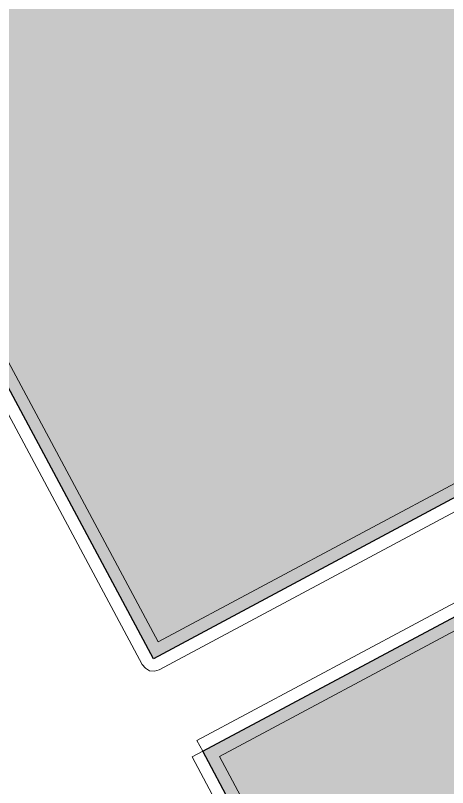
# Model space of a CAD drawing. Header units: millimetres. Extents: x 0 to 224629, y -187555 to 25097.
# Drawn here: x 70618 to 71669, y -169194 to -167314 of the extents above; entities that cross this region are included whole.
import ezdxf

# ---------------------------------------------------------------- set-up
doc = ezdxf.new("R2010")
doc.units = ezdxf.units.MM
doc.linetypes.add('Solid', pattern=[0])
doc.layers.add('One-Bedroom Apartment', color=252, linetype='Solid', lineweight=25)
doc.layers.add('Room Walls', color=47, linetype='Solid', lineweight=35)

msp = doc.modelspace()

# ---------------------------------------------------------------- hatches: boundary and pattern name
at = {"layer": 'One-Bedroom Apartment', "linetype": 'Solid', "lineweight": 25}
h = msp.add_hatch(color=250, dxfattribs=at)
h.paths.add_polyline_path([(71073, -169105), (72308, -168445), (73780, -171195), (72546, -171856)], flags=0)
h.paths.add_polyline_path([(69480, -166130), (70715, -165469), (72187, -168219), (70953, -168880)], flags=0)

# ---------------------------------------------------------------- linework, layer by layer
at = {"layer": 'One-Bedroom Apartment', "color": 250, "linetype": 'Solid', "lineweight": 25}
for p, q in [((70953, -168880), (69480, -166130)), ((72187, -168219), (70953, -168880)), ((71073, -169105), (72308, -168445)), ((72546, -171856), (71073, -169105))]:
    msp.add_line(p, q, dxfattribs=at)
at = {"layer": 'Room Walls', "color": 47, "linetype": 'Solid', "lineweight": 9}
for p, q in [((70926, -168894), (69454, -166144)), ((69521, -166142), (70965, -168839)), ((70965, -168839), (71952, -168311)), ((71981, -168364), (70967, -168907)), ((71059, -169079), (72073, -168536)), ((72101, -168589), (71114, -169118)), ((70934, -168903), (70926, -168894)), ((70944, -168909), (70934, -168903)), ((70956, -168910), (70944, -168909)), ((70967, -168907), (70956, -168910)), ((71073, -169105), (71059, -169079)), ((71047, -169119), (71073, -169105)), ((72519, -171870), (71047, -169119)), ((71114, -169118), (72558, -171815))]:
    msp.add_line(p, q, dxfattribs=at)

doc.saveas('drawing.dxf')
